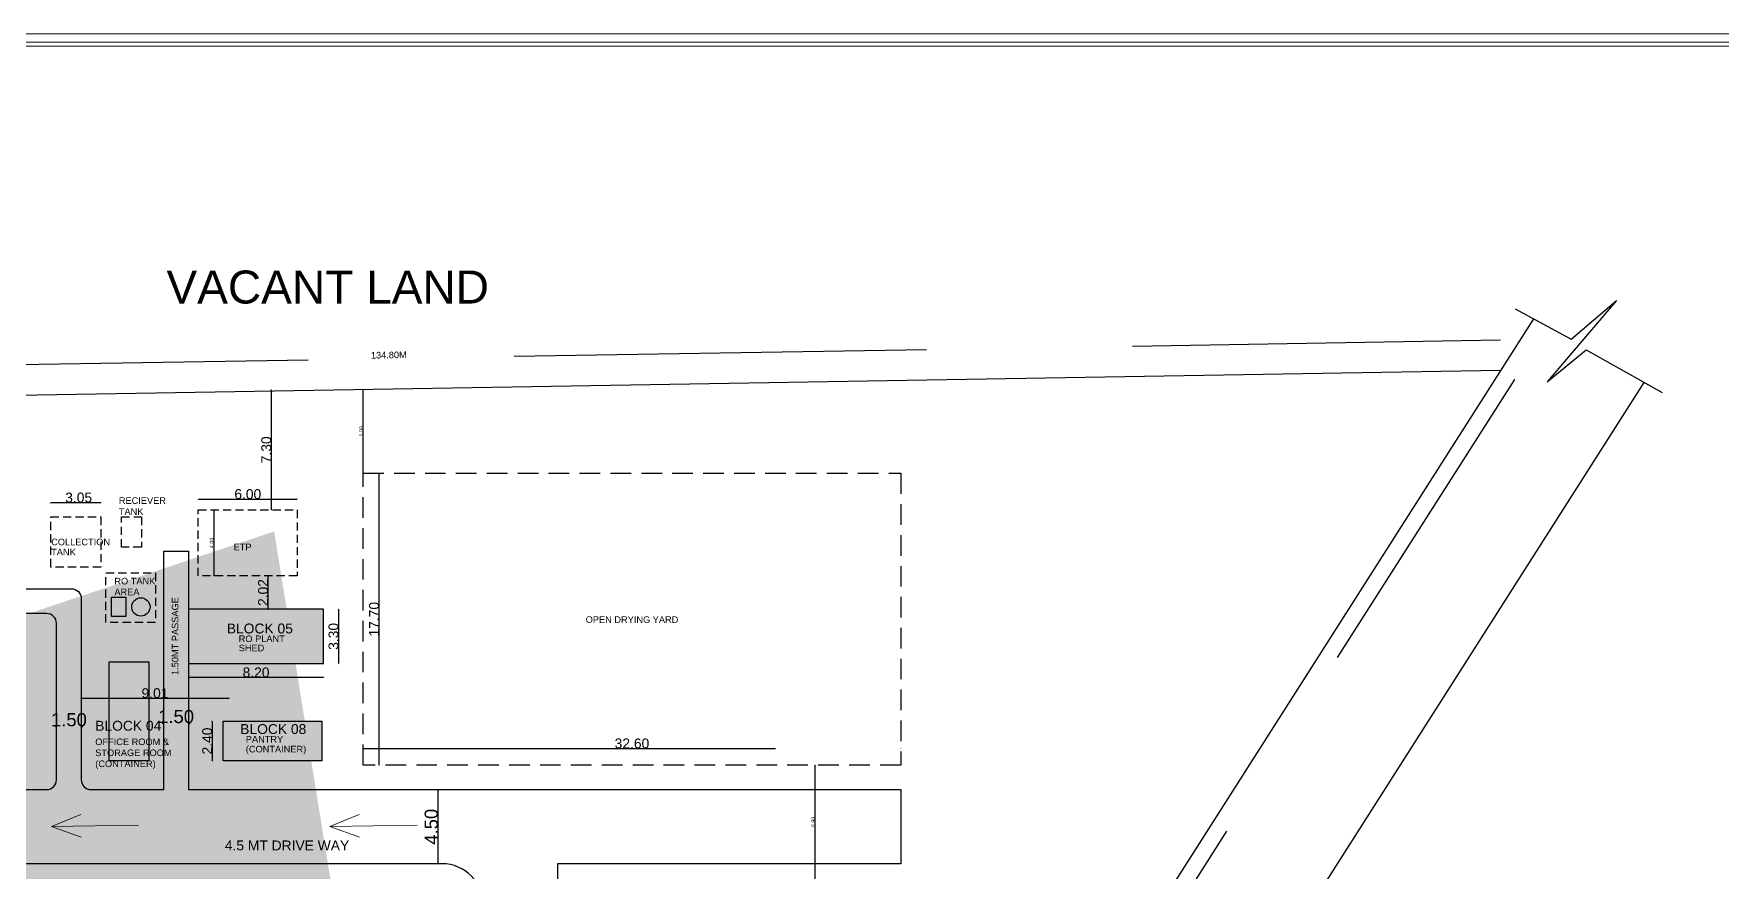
# Model space of a CAD drawing. Header units: metres. Extents: x 0 to 11269, y -5244 to -4054.
# Drawn here: x 10716.9 to 10819.2, y -4778.2 to -4727.4 of the extents above; entities that cross this region are included whole.
import ezdxf

# ---------------------------------------------------------------- set-up
doc = ezdxf.new("R2010")
doc.units = ezdxf.units.M
doc.header["$MEASUREMENT"] = 0
doc.header["$PDMODE"] = 2
doc.linetypes.add('HIDDEN', pattern=[0.375, 0.25, -0.125])
for name, color, linetype in [('3CON', 3, 'Continuous'), ('DIM', 3, 'Continuous'), ('DIST_EXIT', 7, 'Continuous'), ('ROAD', 5, 'Continuous')]:
    doc.layers.add(name, color=color, linetype=linetype)
doc.layers.add('Road-JSCPL', color=160, linetype='Continuous', lineweight=25)
doc.styles.get("Standard").update_dxf_attribs({"font": 'arial.ttf'})
doc.styles.add('STYLE1', font='tahoma.ttf', dxfattribs={"height": 0.23})
doc.dimstyles.new('300', dxfattribs={"dimscale": 0.1, "dimtxt": 500, "dimasz": 2000, "dimexe": 400, "dimexo": 1500, "dimgap": 0, "dimtad": 1, "dimlfac": 0.001, "dimzin": 0, "dimdsep": 46, "dimtxsty": 'Standard', "dimcen": 800, "dimse1": 1, "dimse2": 1, "dimclrd": 1, "dimclre": 5, "dimclrt": 3, "dimadec": 0, "dimazin": 0, "dimtfac": 1, "dimtix": 1, "dimtofl": 0, "dimtmove": 1, "dimatfit": 3, "dimfxl": 0, "dimtolj": 1, "dimtzin": 0, "dimarcsym": 0})
doc.dimstyles.new('FLOOR PLAN', dxfattribs={"dimtxt": 0.4, "dimasz": 0.1, "dimexe": 0.18, "dimexo": 0.0625, "dimgap": 0, "dimtad": 1, "dimzin": 0, "dimdsep": 46, "dimtxsty": 'Standard', "dimblk": 'ARCHTICK', "dimcen": 0.09, "dimse1": 1, "dimse2": 1, "dimclrd": 254, "dimclrt": 3, "dimadec": 0, "dimazin": 0, "dimtfac": 1, "dimtix": 1, "dimtofl": 0, "dimtmove": 1, "dimatfit": 0, "dimfxl": 0, "dimtolj": 1, "dimtzin": 0, "dimlwd": -1, "dimarcsym": 0})

# ---------------------------------------------------------------- blocks, each defined once
blk = doc.blocks.new('_ArchTick')
at = {"color": 0, "lineweight": 0, "const_width": 0.15}
blk.add_lwpolyline([(-0.5, -0.5), (0.5, 0.5)], dxfattribs=at)
blk = doc.blocks.new('*D506')
at = {"layer": 'DEFPOINTS', "color": 0, "linetype": 'ByBlock', "ltscale": 100}
for p in [(10717.91, -4755.83), (10717.91, -4756.69), (10720.96, -4756.69)]:
    blk.add_point(p, dxfattribs=at)
at = {"layer": 'DIM', "color": 254, "linetype": 'HIDDEN', "ltscale": 100}
blk.add_line((10720.96, -4755.83), (10717.91, -4755.83), dxfattribs=at)
at = {"layer": 'DIM', "color": 254, "linetype": 'ByBlock', "ltscale": 100, "xscale": 0.1, "yscale": 0.1, "zscale": 0.1, "rotation": 180}
blk.add_blockref('_ArchTick', (10717.91, -4755.83), dxfattribs=at)
at = {"layer": 'DIM', "color": 254, "linetype": 'ByBlock', "ltscale": 100, "xscale": 0.1, "yscale": 0.1, "zscale": 0.1}
blk.add_blockref('_ArchTick', (10720.96, -4755.83), dxfattribs=at)
at = {"layer": 'DIM', "color": 3, "linetype": 'ByBlock', "ltscale": 100, "insert": (10719.61, -4755.52), "char_height": 0.6, "attachment_point": 5}
blk.add_mtext('\\A1;3.05', dxfattribs=at)
blk = doc.blocks.new('*D509')
at = {"layer": 'DEFPOINTS', "color": 0, "linetype": 'ByBlock', "ltscale": 100}
for p in [(10729.62, -4769.09), (10727.71, -4771.49), (10729.62, -4771.49)]:
    blk.add_point(p, dxfattribs=at)
at = {"layer": 'DIM', "color": 254, "linetype": 'HIDDEN', "ltscale": 100}
blk.add_line((10727.71, -4769.09), (10727.71, -4771.49), dxfattribs=at)
at = {"layer": 'DIM', "color": 254, "linetype": 'ByBlock', "ltscale": 100, "xscale": 0.1, "yscale": 0.1, "zscale": 0.1}
for p, rotation in [((10727.71, -4769.09), 90), ((10727.71, -4771.49), 270)]:
    blk.add_blockref('_ArchTick', p, dxfattribs=dict(at, rotation=rotation))
at = {"layer": 'DIM', "color": 3, "linetype": 'ByBlock', "ltscale": 100, "insert": (10727.41, -4770.29), "char_height": 0.6, "attachment_point": 5, "rotation": 90}
blk.add_mtext('\\A1;2.40', dxfattribs=at)
blk = doc.blocks.new('*D511')
at = {"layer": 'DEFPOINTS', "color": 0, "linetype": 'ByBlock', "ltscale": 100}
for p in [(10805.82, -4745.95), (10805.85, -4747.8), (10671.07, -4750.04)]:
    blk.add_point(p, dxfattribs=at)
at = {"layer": 'DIM', "color": 254, "linetype": 'HIDDEN', "ltscale": 100}
blk.add_line((10671.04, -4748.2), (10805.82, -4745.95), dxfattribs=at)
at = {"layer": 'DIM', "color": 254, "linetype": 'ByBlock', "ltscale": 100, "xscale": 0.1, "yscale": 0.1, "zscale": 0.1}
for p, rotation in [((10805.82, -4745.95), 0.9548281252431173), ((10671.04, -4748.2), 180.954828125243)]:
    blk.add_blockref('_ArchTick', p, dxfattribs=dict(at, rotation=rotation))
at = {"layer": 'DIM', "color": 3, "linetype": 'ByBlock', "ltscale": 100, "insert": (10738.42, -4746.87), "char_height": 0.4, "attachment_point": 5, "rotation": 0.9548}
blk.add_mtext('\\A1;134.80M', dxfattribs=at)
blk = doc.blocks.new('*D512')
at = {"layer": 'DEFPOINTS', "color": 0, "linetype": 'ByBlock', "ltscale": 100}
for p in [(10805.85, -4747.8), (10806.71, -4748.35), (10754.82, -4827.93)]:
    blk.add_point(p, dxfattribs=at)
at = {"layer": 'DIM', "color": 254, "linetype": 'HIDDEN', "ltscale": 100}
blk.add_line((10755.68, -4828.48), (10806.71, -4748.35), dxfattribs=at)
at = {"layer": 'DIM', "color": 254, "linetype": 'ByBlock', "ltscale": 100, "xscale": 0.1, "yscale": 0.1, "zscale": 0.1}
for p, rotation in [((10806.71, -4748.35), 57.50974136564034), ((10755.68, -4828.48), 237.5097413656405)]:
    blk.add_blockref('_ArchTick', p, dxfattribs=dict(at, rotation=rotation))
at = {"layer": 'DIM', "color": 3, "linetype": 'ByBlock', "ltscale": 100, "insert": (10781.03, -4788.3), "char_height": 0.4, "attachment_point": 5, "rotation": 57.5097}
blk.add_mtext('\\A1;95.00M', dxfattribs=at)
blk = doc.blocks.new('*D515')
at = {"layer": 'DEFPOINTS', "color": 0, "linetype": 'ByBlock', "ltscale": 100}
for p in [(10726.27, -4765.59), (10734.47, -4765.59), (10726.27, -4766.44)]:
    blk.add_point(p, dxfattribs=at)
at = {"layer": 'DIM', "color": 254, "linetype": 'HIDDEN', "ltscale": 100}
blk.add_line((10734.47, -4766.44), (10726.27, -4766.44), dxfattribs=at)
at = {"layer": 'DIM', "color": 254, "linetype": 'ByBlock', "ltscale": 100, "xscale": 0.1, "yscale": 0.1, "zscale": 0.1, "rotation": 180}
blk.add_blockref('_ArchTick', (10726.27, -4766.44), dxfattribs=at)
at = {"layer": 'DIM', "color": 254, "linetype": 'ByBlock', "ltscale": 100, "xscale": 0.1, "yscale": 0.1, "zscale": 0.1}
blk.add_blockref('_ArchTick', (10734.47, -4766.44), dxfattribs=at)
at = {"layer": 'DIM', "color": 3, "linetype": 'ByBlock', "ltscale": 100, "insert": (10730.37, -4766.13), "char_height": 0.6, "attachment_point": 5}
blk.add_mtext('\\A1;8.20', dxfattribs=at)
blk = doc.blocks.new('*D516')
at = {"layer": 'DEFPOINTS', "color": 0, "linetype": 'ByBlock', "ltscale": 100}
for p in [(10734.47, -4762.29), (10734.47, -4765.59), (10735.38, -4765.59)]:
    blk.add_point(p, dxfattribs=at)
at = {"layer": 'DIM', "color": 254, "linetype": 'HIDDEN', "ltscale": 100}
blk.add_line((10735.38, -4762.29), (10735.38, -4765.59), dxfattribs=at)
at = {"layer": 'DIM', "color": 254, "linetype": 'ByBlock', "ltscale": 100, "xscale": 0.1, "yscale": 0.1, "zscale": 0.1}
for p, rotation in [((10735.38, -4762.29), 90), ((10735.38, -4765.59), 270)]:
    blk.add_blockref('_ArchTick', p, dxfattribs=dict(at, rotation=rotation))
at = {"layer": 'DIM', "color": 3, "linetype": 'ByBlock', "ltscale": 100, "insert": (10735.07, -4763.94), "char_height": 0.6, "attachment_point": 5, "rotation": 90}
blk.add_mtext('\\A1;3.30', dxfattribs=at)
blk = doc.blocks.new('*D517')
at = {"layer": 'DEFPOINTS', "color": 0, "linetype": 'ByBlock', "ltscale": 100}
for p in [(10719.74, -4767.7), (10728.74, -4768.58), (10719.74, -4774.58)]:
    blk.add_point(p, dxfattribs=at)
at = {"layer": 'DIM', "color": 254, "linetype": 'HIDDEN', "ltscale": 100}
blk.add_line((10728.74, -4767.7), (10719.74, -4767.7), dxfattribs=at)
at = {"layer": 'DIM', "color": 254, "linetype": 'ByBlock', "ltscale": 100, "xscale": 0.1, "yscale": 0.1, "zscale": 0.1, "rotation": 180}
blk.add_blockref('_ArchTick', (10719.74, -4767.7), dxfattribs=at)
at = {"layer": 'DIM', "color": 254, "linetype": 'ByBlock', "ltscale": 100, "xscale": 0.1, "yscale": 0.1, "zscale": 0.1}
blk.add_blockref('_ArchTick', (10728.74, -4767.7), dxfattribs=at)
at = {"layer": 'DIM', "color": 3, "linetype": 'ByBlock', "ltscale": 100, "insert": (10724.24, -4767.39), "char_height": 0.6, "attachment_point": 5}
blk.add_mtext('\\A1;9.01', dxfattribs=at)
blk = doc.blocks.new('*D518')
at = {"layer": 'DEFPOINTS', "color": 0, "linetype": 'ByBlock', "ltscale": 100}
for p in [(10730.76, -4748.98), (10731.3, -4748.98), (10730.9, -4756.27)]:
    blk.add_point(p, dxfattribs=at)
at = {"layer": 'DIM', "color": 254, "linetype": 'HIDDEN', "ltscale": 100}
blk.add_line((10731.3, -4756.27), (10731.3, -4748.98), dxfattribs=at)
at = {"layer": 'DIM', "color": 254, "linetype": 'ByBlock', "ltscale": 100, "xscale": 0.1, "yscale": 0.1, "zscale": 0.1}
for p, rotation in [((10731.3, -4748.98), 90), ((10731.3, -4756.27), 270)]:
    blk.add_blockref('_ArchTick', p, dxfattribs=dict(at, rotation=rotation))
at = {"layer": 'DIM', "color": 3, "linetype": 'ByBlock', "ltscale": 100, "insert": (10730.99, -4752.62), "char_height": 0.6, "attachment_point": 5, "rotation": 90}
blk.add_mtext('\\A1;7.30', dxfattribs=at)
blk = doc.blocks.new('*D519')
at = {"layer": 'DEFPOINTS', "color": 0, "linetype": 'ByBlock', "ltscale": 100}
for p in [(10731.11, -4760.27), (10736.27, -4760.27), (10734.46, -4762.29)]:
    blk.add_point(p, dxfattribs=at)
at = {"layer": 'DIM', "color": 254, "linetype": 'HIDDEN', "ltscale": 100}
blk.add_line((10731.11, -4762.29), (10731.11, -4760.27), dxfattribs=at)
at = {"layer": 'DIM', "color": 254, "linetype": 'ByBlock', "ltscale": 100, "xscale": 0.1, "yscale": 0.1, "zscale": 0.1}
for p, rotation in [((10731.11, -4760.27), 90), ((10731.11, -4762.29), 270)]:
    blk.add_blockref('_ArchTick', p, dxfattribs=dict(at, rotation=rotation))
at = {"layer": 'DIM', "color": 3, "linetype": 'ByBlock', "ltscale": 100, "insert": (10730.8, -4761.28), "char_height": 0.6, "attachment_point": 5, "rotation": 90}
blk.add_mtext('\\A1;2.02', dxfattribs=at)
blk = doc.blocks.new('*D522')
at = {"layer": 'DEFPOINTS', "color": 0, "linetype": 'ByBlock', "ltscale": 100}
for p in [(10732.87, -4755.61), (10726.87, -4756.27), (10732.87, -4756.27)]:
    blk.add_point(p, dxfattribs=at)
at = {"layer": 'DIM', "color": 254, "linetype": 'HIDDEN', "ltscale": 100}
blk.add_line((10726.87, -4755.61), (10732.87, -4755.61), dxfattribs=at)
at = {"layer": 'DIM', "color": 254, "linetype": 'ByBlock', "ltscale": 100, "xscale": 0.1, "yscale": 0.1, "zscale": 0.1, "rotation": 180}
blk.add_blockref('_ArchTick', (10726.87, -4755.61), dxfattribs=at)
at = {"layer": 'DIM', "color": 254, "linetype": 'ByBlock', "ltscale": 100, "xscale": 0.1, "yscale": 0.1, "zscale": 0.1}
blk.add_blockref('_ArchTick', (10732.87, -4755.61), dxfattribs=at)
at = {"layer": 'DIM', "color": 3, "linetype": 'ByBlock', "ltscale": 100, "insert": (10729.87, -4755.31), "char_height": 0.6, "attachment_point": 5}
blk.add_mtext('\\A1;6.00', dxfattribs=at)
blk = doc.blocks.new('*D523')
at = {"layer": 'DEFPOINTS', "color": 0, "linetype": 'ByBlock', "ltscale": 100}
for p in [(10726.87, -4756.27), (10726.87, -4760.27), (10727.8, -4760.27)]:
    blk.add_point(p, dxfattribs=at)
at = {"layer": 'DIM', "color": 254, "linetype": 'HIDDEN', "ltscale": 100}
blk.add_line((10727.8, -4756.27), (10727.8, -4760.27), dxfattribs=at)
at = {"layer": 'DIM', "color": 254, "linetype": 'ByBlock', "ltscale": 100, "xscale": 0.1, "yscale": 0.1, "zscale": 0.1}
for p, rotation in [((10727.8, -4756.27), 90), ((10727.8, -4760.27), 270)]:
    blk.add_blockref('_ArchTick', p, dxfattribs=dict(at, rotation=rotation))
at = {"layer": 'DIM', "color": 3, "linetype": 'ByBlock', "ltscale": 100, "insert": (10727.68, -4758.27), "char_height": 0.23, "attachment_point": 5, "rotation": 90, "style": 'STYLE1'}
blk.add_mtext('\\A1;4.00', dxfattribs=at)
blk = doc.blocks.new('*D531')
at = {"layer": 'DEFPOINTS', "color": 0, "linetype": 'ByBlock', "ltscale": 100}
for p in [(10736.87, -4754.05), (10737.83, -4754.05), (10736.87, -4771.75)]:
    blk.add_point(p, dxfattribs=at)
at = {"layer": 'DIM', "color": 254, "linetype": 'HIDDEN', "ltscale": 100}
blk.add_line((10737.83, -4771.75), (10737.83, -4754.05), dxfattribs=at)
at = {"layer": 'DIM', "color": 254, "linetype": 'ByBlock', "ltscale": 100, "xscale": 0.1, "yscale": 0.1, "zscale": 0.1}
for p, rotation in [((10737.83, -4754.05), 90), ((10737.83, -4771.75), 270)]:
    blk.add_blockref('_ArchTick', p, dxfattribs=dict(at, rotation=rotation))
at = {"layer": 'DIM', "color": 3, "linetype": 'ByBlock', "ltscale": 100, "insert": (10737.53, -4762.9), "char_height": 0.6, "attachment_point": 5, "rotation": 90}
blk.add_mtext('\\A1;17.70', dxfattribs=at)
blk = doc.blocks.new('*D532')
at = {"layer": 'DEFPOINTS', "color": 0, "linetype": 'ByBlock', "ltscale": 100}
for p in [(10769.47, -4770.75), (10736.87, -4771.75), (10769.47, -4771.75)]:
    blk.add_point(p, dxfattribs=at)
at = {"layer": 'DIM', "color": 254, "linetype": 'HIDDEN', "ltscale": 100}
blk.add_line((10736.87, -4770.75), (10769.47, -4770.75), dxfattribs=at)
at = {"layer": 'DIM', "color": 254, "linetype": 'ByBlock', "ltscale": 100, "xscale": 0.1, "yscale": 0.1, "zscale": 0.1, "rotation": 180}
blk.add_blockref('_ArchTick', (10736.87, -4770.75), dxfattribs=at)
at = {"layer": 'DIM', "color": 254, "linetype": 'ByBlock', "ltscale": 100, "xscale": 0.1, "yscale": 0.1, "zscale": 0.1}
blk.add_blockref('_ArchTick', (10769.47, -4770.75), dxfattribs=at)
at = {"layer": 'DIM', "color": 3, "linetype": 'ByBlock', "ltscale": 100, "insert": (10753.17, -4770.44), "char_height": 0.6, "attachment_point": 5}
blk.add_mtext('\\A1;32.60', dxfattribs=at)
blk = doc.blocks.new('*D535')
at = {"layer": 'DEFPOINTS', "color": 0, "linetype": 'ByBlock', "ltscale": 100}
for p in [(10764.29, -4771.75), (10766.47, -4771.75), (10766.47, -4778.65)]:
    blk.add_point(p, dxfattribs=at)
at = {"layer": 'DIM', "color": 254, "linetype": 'HIDDEN', "ltscale": 100}
blk.add_line((10764.29, -4778.65), (10764.29, -4771.75), dxfattribs=at)
at = {"layer": 'DIM', "color": 254, "linetype": 'ByBlock', "ltscale": 100, "xscale": 0.1, "yscale": 0.1, "zscale": 0.1}
for p, rotation in [((10764.29, -4771.75), 90), ((10764.29, -4778.65), 270)]:
    blk.add_blockref('_ArchTick', p, dxfattribs=dict(at, rotation=rotation))
at = {"layer": 'DIM', "color": 3, "linetype": 'ByBlock', "ltscale": 100, "insert": (10764.17, -4775.2), "char_height": 0.23, "attachment_point": 5, "rotation": 90, "style": 'STYLE1'}
blk.add_mtext('\\A1;6.90', dxfattribs=at)
blk = doc.blocks.new('*D536')
at = {"layer": 'DEFPOINTS', "color": 0, "linetype": 'ByBlock', "ltscale": 100}
for p in [(10736.33, -4748.95), (10736.87, -4748.95), (10736.46, -4754.05)]:
    blk.add_point(p, dxfattribs=at)
at = {"layer": 'DIM', "color": 254, "linetype": 'HIDDEN', "ltscale": 100}
blk.add_line((10736.87, -4754.05), (10736.87, -4748.95), dxfattribs=at)
at = {"layer": 'DIM', "color": 254, "linetype": 'ByBlock', "ltscale": 100, "xscale": 0.1, "yscale": 0.1, "zscale": 0.1}
for p, rotation in [((10736.87, -4748.95), 90), ((10736.87, -4754.05), 270)]:
    blk.add_blockref('_ArchTick', p, dxfattribs=dict(at, rotation=rotation))
at = {"layer": 'DIM', "color": 3, "linetype": 'ByBlock', "ltscale": 100, "insert": (10736.75, -4751.5), "char_height": 0.23, "attachment_point": 5, "rotation": 90, "style": 'STYLE1'}
blk.add_mtext('\\A1;5.09', dxfattribs=at)
blk = doc.blocks.new('*D539')
at = {"layer": 'DEFPOINTS', "color": 0, "linetype": 'ByBlock', "ltscale": 100}
for p in [(10741.41, -4773.24), (10741.65, -4773.24), (10741.65, -4777.74)]:
    blk.add_point(p, dxfattribs=at)
at = {"layer": 'ROAD', "color": 254, "linetype": 'HIDDEN', "ltscale": 100}
blk.add_line((10741.41, -4777.74), (10741.41, -4773.24), dxfattribs=at)
at = {"layer": 'ROAD', "color": 254, "linetype": 'ByBlock', "ltscale": 100, "xscale": 0.1, "yscale": 0.1, "zscale": 0.1}
for p, rotation in [((10741.41, -4773.24), 90), ((10741.41, -4777.74), 270)]:
    blk.add_blockref('_ArchTick', p, dxfattribs=dict(at, rotation=rotation))
at = {"layer": 'ROAD', "color": 3, "linetype": 'ByBlock', "ltscale": 100, "insert": (10741, -4775.49), "char_height": 0.8, "attachment_point": 5, "rotation": 90}
blk.add_mtext('\\A1;4.50', dxfattribs=at)
blk = doc.blocks.new('*D547')
at = {"layer": 'DEFPOINTS', "color": 0, "linetype": 'ByBlock', "ltscale": 100}
for p in [(10724.77, -4766), (10726.27, -4766), (10726.27, -4769.22)]:
    blk.add_point(p, dxfattribs=at)
at = {"layer": 'ROAD', "color": 254, "linetype": 'HIDDEN', "ltscale": 100}
for p, q in [((10724.77, -4769.22), (10724.67, -4769.22)), ((10726.27, -4769.22), (10726.37, -4769.22))]:
    blk.add_line(p, q, dxfattribs=at)
at = {"layer": 'ROAD', "color": 254, "linetype": 'ByBlock', "ltscale": 100, "xscale": 0.1, "yscale": 0.1, "zscale": 0.1}
blk.add_blockref('_ArchTick', (10724.77, -4769.22), dxfattribs=at)
at = {"layer": 'ROAD', "color": 254, "linetype": 'ByBlock', "ltscale": 100, "xscale": 0.1, "yscale": 0.1, "zscale": 0.1, "rotation": 180}
blk.add_blockref('_ArchTick', (10726.27, -4769.22), dxfattribs=at)
at = {"layer": 'ROAD', "color": 3, "linetype": 'ByBlock', "ltscale": 100, "insert": (10725.52, -4768.81), "char_height": 0.8, "attachment_point": 5}
blk.add_mtext('\\A1;1.50', dxfattribs=at)
blk = doc.blocks.new('*D548')
at = {"layer": 'DEFPOINTS', "color": 0, "linetype": 'ByBlock', "ltscale": 100}
for p in [(10718.27, -4769.22), (10718.27, -4769.41), (10719.77, -4769.22)]:
    blk.add_point(p, dxfattribs=at)
at = {"layer": 'ROAD', "color": 254, "linetype": 'HIDDEN', "ltscale": 100}
for p, q in [((10718.27, -4769.41), (10718.17, -4769.41)), ((10719.77, -4769.41), (10719.87, -4769.41))]:
    blk.add_line(p, q, dxfattribs=at)
at = {"layer": 'ROAD', "color": 254, "linetype": 'ByBlock', "ltscale": 100, "xscale": 0.1, "yscale": 0.1, "zscale": 0.1}
blk.add_blockref('_ArchTick', (10718.27, -4769.41), dxfattribs=at)
at = {"layer": 'ROAD', "color": 254, "linetype": 'ByBlock', "ltscale": 100, "xscale": 0.1, "yscale": 0.1, "zscale": 0.1, "rotation": 180}
blk.add_blockref('_ArchTick', (10719.77, -4769.41), dxfattribs=at)
at = {"layer": 'ROAD', "color": 3, "linetype": 'ByBlock', "ltscale": 100, "insert": (10719.02, -4769), "char_height": 0.8, "attachment_point": 5}
blk.add_mtext('\\A1;1.50', dxfattribs=at)

msp = doc.modelspace()

# ---------------------------------------------------------------- hatches: boundary and pattern name
at = {"layer": 'DIST_EXIT', "linetype": 'ByBlock'}
h = msp.add_hatch(dxfattribs=at)
h.set_pattern_fill('ANSI36', color=8, scale=5)
h.paths.add_polyline_path([(10749.65327, -4805.2794), (10761.65327, -4805.2794), (10761.65327, -4807.6794), (10749.65327, -4807.6794)])
h.paths.add_polyline_path([(10698.23245, -4819.02641), (10698.23245, -4821.92641), (10695.93245, -4821.92641), (10695.93245, -4819.02641)])
h.paths.add_polyline_path([(10654.67992, -4821.91716), (10660.67992, -4821.91716), (10660.67992, -4817.91716), (10654.67992, -4817.91716)])
h.paths.add_polyline_path([(10660.20522, -4804.83195), (10662.70396, -4804.83195), (10662.70396, -4807.3307), (10660.20522, -4807.3307)])
h.paths.add_polyline_path([(10674.00145, -4797.42941), (10704.02645, -4797.42941), (10704.02645, -4795.12941), (10706.02645, -4795.12941), (10706.02645, -4797.42941), (10710.62645, -4797.42941), (10710.62645, -4808.10641), (10674.00145, -4808.10641)])
h.paths.add_polyline_path([(10687.85922, -4759.11441), (10687.85922, -4762.91441), (10687.85922, -4769.06441), (10677.52922, -4769.06441), (10677.52922, -4762.91441), (10678.85922, -4762.91441), (10678.85922, -4759.11441)])
h.paths.add_polyline_path([(10712.45991, -4762.71811), (10712.45991, -4772.63791), (10697.13991, -4772.63791), (10697.13991, -4762.71811)])
h.paths.add_polyline_path([(10701.65849, -4757.02067), (10701.65849, -4760.02067), (10703.80849, -4760.02067), (10703.80849, -4757.02067)])
h.paths.add_polyline_path([(10721.46681, -4771.49166), (10721.46681, -4765.49166), (10723.86681, -4765.49166), (10723.86681, -4771.49166)])
h.paths.add_polyline_path([(10726.26681, -4765.59166), (10734.46681, -4765.59166), (10734.46681, -4762.29166), (10726.26681, -4762.29166)])
h.paths.add_polyline_path([(10728.36681, -4769.09166), (10734.36681, -4769.09166), (10734.36681, -4771.49166), (10728.36681, -4771.49166)])

# ---------------------------------------------------------------- linework, layer by layer
at = {"linetype": 'ByBlock', "lineweight": 18}
for points in [[(10638.06324, -4885.30517), (10860.71815, -4885.30517), (10860.71815, -4727.37504), (10638.06324, -4727.37504)], [(10638.56721, -4884.8012), (10860.21417, -4884.8012), (10860.21417, -4727.87901), (10638.56721, -4727.87901)], [(10638.8192, -4884.54921), (10859.96218, -4884.54921), (10859.96218, -4728.131), (10638.8192, -4728.131)]]:
    msp.add_lwpolyline(points, close=True, dxfattribs=at)
at = {"layer": 'DIM', "color": 4, "linetype": 'ByBlock', "ltscale": 100}
for p, q in [((10812.87484, -4743.56241), (10808.67684, -4748.49241)), ((10810.14084, -4745.90441), (10812.87484, -4743.56241)), ((10806.73084, -4744.07441), (10810.14084, -4745.90441)), ((10808.67684, -4748.49241), (10811.04884, -4746.55841)), ((10811.04884, -4746.55841), (10815.64684, -4749.15241))]:
    msp.add_line(p, q, dxfattribs=at)
at = {"layer": 'DIM', "color": 6, "linetype": 'ByBlock', "ltscale": 100}
for p, q in [((10807.84012, -4744.66971), (10754.81965, -4827.92641)), ((10671.06821, -4750.04187), (10805.84949, -4747.79554)), ((10814.54547, -4748.53106), (10753.2038, -4844.85434))]:
    msp.add_line(p, q, dxfattribs=at)
at = {"layer": 'DIM', "color": 4, "linetype": 'HIDDEN', "ltscale": 5}
msp.add_lwpolyline([(10736.86681, -4754.04524), (10769.46681, -4754.04524), (10769.46681, -4771.74524), (10736.86681, -4771.74524)], close=True, dxfattribs=at)
at = {"layer": 'DIM', "color": 4, "linetype": 'HIDDEN', "ltscale": 2}
for points in [[(10717.91495, -4759.73991), (10717.91495, -4756.69491), (10720.96095, -4756.69491), (10720.96095, -4759.73991)], [(10723.42145, -4756.69491), (10723.42145, -4758.53491), (10722.20295, -4758.53491), (10722.20295, -4756.69491)], [(10726.86681, -4756.27164), (10732.86681, -4756.27164), (10732.86681, -4760.27164), (10726.86681, -4760.27164)], [(10721.26681, -4760.09166), (10724.26681, -4760.09166), (10724.26681, -4763.09166), (10721.26681, -4763.09166)]]:
    msp.add_lwpolyline(points, close=True, dxfattribs=at)
at = {"layer": 'DIM', "color": 2, "linetype": 'ByBlock', "ltscale": 100}
msp.add_lwpolyline([(10721.59245, -4761.55778), (10722.46792, -4761.55778), (10722.46792, -4762.73844), (10721.59245, -4762.73844)], close=True, dxfattribs=at)
at = {"layer": 'DIM', "color": 4, "linetype": 'ByBlock', "ltscale": 100}
for points in [[(10726.26681, -4765.59166), (10734.46681, -4765.59166), (10734.46681, -4762.29166), (10726.26681, -4762.29166)], [(10721.46681, -4771.49166), (10721.46681, -4765.49166), (10723.86681, -4765.49166), (10723.86681, -4771.49166)], [(10728.36681, -4769.09166), (10734.36681, -4769.09166), (10734.36681, -4771.49166), (10728.36681, -4771.49166)]]:
    msp.add_lwpolyline(points, close=True, dxfattribs=at)
at = {"layer": 'DIM', "color": 7, "linetype": 'ByBlock', "ltscale": 100}
msp.add_lwpolyline([(10691.23991, -4762.55107, 0.414213562), (10690.63991, -4763.15107), (10690.63991, -4772.63791, 0.414213562), (10691.23991, -4773.23791), (10717.66681, -4773.23791, 0.414213562), (10718.26681, -4772.63791), (10718.26681, -4763.15107, 0.414213562), (10717.66681, -4762.55107), (10691.23991, -4762.55107)], format="xyb", dxfattribs=at)
msp.add_circle((10723.38225, -4762.15416), 0.5559, dxfattribs=at)
at = {"layer": 'ROAD', "linetype": 'ByBlock', "ltscale": 100}
msp.add_lwpolyline([(10689.73991, -4761.05107), (10719.16681, -4761.05107, -0.414213562), (10719.76681, -4761.65107), (10719.76681, -4772.63791, 0.414213562), (10720.36681, -4773.23791), (10724.76681, -4773.23791), (10724.76681, -4758.77164), (10726.26681, -4758.77164), (10726.26681, -4773.23791), (10769.46681, -4773.23791), (10769.46681, -4777.73791), (10748.65327, -4777.73791), (10748.65327, -4813.20641, -0.414213562), (10745.65327, -4816.20641), (10736.23664, -4816.20641), (10736.23664, -4826.27088), (10734.73664, -4826.27088), (10734.73664, -4816.20641), (10725.73664, -4816.20641), (10725.73664, -4826.27088), (10724.23664, -4826.27088), (10724.23664, -4816.20641), (10697.13245, -4816.20641, 0.414213562)], format="xyb", dxfattribs=at)
msp.add_lwpolyline([(10716.72645, -4811.70641), (10741.65327, -4811.70641, 0.414213562), (10744.15327, -4809.20641), (10744.15327, -4780.23791, 0.414213562), (10741.65327, -4777.73791), (10716.72645, -4777.73791, 0.414213562), (10714.22645, -4780.23791), (10714.22645, -4809.20641, 0.414213562)], format="xyb", close=True, dxfattribs=at)
at = {"layer": 'Road-JSCPL', "linetype": 'ByBlock', "lineweight": 0}
for points in [[(10719.73336, -4774.75652), (10717.95783, -4775.46946), (10719.75322, -4776.13082)], [(10723.24409, -4775.3931), (10717.95783, -4775.46946)], [(10736.62104, -4774.75652), (10734.8455, -4775.46946), (10736.64089, -4776.13082)], [(10740.13177, -4775.3931), (10734.8455, -4775.46946)]]:
    msp.add_lwpolyline(points, dxfattribs=at)

# ---------------------------------------------------------------- texts
at = {"layer": '3CON'}
for s, height, p in [('VACANT LAND', 2, (10724.93651, -4743.74378)), ('ETP', 0.4, (10729.00969, -4758.71565)), ('BLOCK 05', 0.6, (10728.59634, -4763.76235)), ('OPEN DRYING YARD', 0.4, (10750.36332, -4763.12256)), ('BLOCK 04', 0.6, (10720.61597, -4769.66257)), ('BLOCK 08', 0.6, (10729.41075, -4769.86221))]:
    msp.add_text(s, height=height, dxfattribs=at).set_placement(p)
at = {"layer": '3CON', "linetype": 'ByBlock', "char_height": 0.4, "attachment_point": 1}
for s, insert, width in [('RECIEVER TANK', (10722.04805, -4755.50067), 1.1474091), ('OFFICE ROOM & STORAGE ROOM (CONTAINER)', (10720.61943, -4770.13723), 4.6726944)]:
    msp.add_mtext(s, dxfattribs=dict(at, insert=insert, width=width))
for s, insert, width, line_spacing_factor in [('COLLECTION  TANK', (10717.94278, -4758.01395), 3.7802788, 0.917645), ('RO TANK AREA', (10721.77807, -4760.3877), 2.5237947, 0.986711), ('RO PLANT SHED', (10729.31822, -4763.88394), 2.9645443, 0.83952), ('PANTRY (CONTAINER)', (10729.74858, -4769.97978), 3.862839, 0.901864)]:
    msp.add_mtext(s, dxfattribs=dict(at, insert=insert, width=width, line_spacing_factor=line_spacing_factor))
at = {"layer": '3CON', "linetype": 'ByBlock', "ltscale": 100, "insert": (10725.26035, -4768.43445), "char_height": 0.4, "width": 8.9363789, "attachment_point": 1, "rotation": 90}
msp.add_mtext('{\\W6.9349;  }1.50MT PASSAGE', dxfattribs=at)
at = {"layer": '3CON', "linetype": 'ByBlock', "ltscale": 100, "insert": (10727.77171, -4776.32504), "char_height": 0.6, "width": 8.9363789, "attachment_point": 1}
msp.add_mtext('{\\W3.024211; }4.5 MT DRIVE WAY', dxfattribs=at)

# ---------------------------------------------------------------- dimensions: what is measured, and where the dimension line sits
at = {"layer": 'DIM', "color": 7, "linetype": 'ByBlock', "ltscale": 100}
for p1, distance, picture, middle in [((10671.06821, -4750.04187), 1.84285, '*D511', (10738.42474, -4746.87177)), ((10754.81965, -4827.92641), -1.02385, '*D512', (10781.02591, -4788.30124))]:
    dim = msp.add_aligned_dim(p1=p1, p2=(10805.84949, -4747.79554), distance=distance, text='<>M', dimstyle='FLOOR PLAN', dxfattribs=at)
    dim.commit()
    dim.dimension.update_dxf_attribs({"geometry": picture, "text_midpoint": middle})
for base, p1, p2, angle, override, picture, middle in [((10731.29999, -4748.97554), (10730.89613, -4756.27164), (10730.76433, -4748.97554), 90, {"dimtxt": 0.6}, '*D518', (10730.99344, -4752.62359)), ((10736.86681, -4748.95419), (10736.46295, -4754.04524), (10736.32973, -4748.95419), 90, {"dimtxt": 0.6, "dimtxsty": 'STYLE1'}, '*D536', (10736.7471, -4751.49971)), ((10737.83336, -4754.04524), (10736.86681, -4771.74524), (10736.86681, -4754.04524), 90, {"dimtxt": 0.6}, '*D531', (10737.52701, -4762.89524)), ((10727.80008, -4760.27164), (10726.86681, -4756.27164), (10726.86681, -4760.27164), 90, {"dimtxt": 0.6, "dimtxsty": 'STYLE1'}, '*D523', (10727.68037, -4758.27164)), ((10731.10529, -4760.27164), (10734.45951, -4762.29166), (10736.26913, -4760.27164), 90, {"dimtxt": 0.6}, '*D519', (10730.79894, -4761.28165)), ((10735.37658, -4765.59166), (10734.46681, -4762.29166), (10734.46681, -4765.59166), 90, {"dimtxt": 0.6}, '*D516', (10735.07003, -4763.94166)), ((10719.73511, -4767.69729), (10728.74201, -4768.58131), (10719.73511, -4774.57915), 180, {"dimtxt": 0.6}, '*D517', (10724.23856, -4767.39095)), ((10764.28918, -4771.74524), (10766.46681, -4778.64524), (10766.46681, -4771.74524), 90, {"dimtxt": 0.6, "dimtxsty": 'STYLE1'}, '*D535', (10764.16947, -4775.19524))]:
    dim = msp.add_linear_dim(base=base, p1=p1, p2=p2, angle=angle, dimstyle='FLOOR PLAN', override=override, dxfattribs=at)
    dim.commit()
    dim.dimension.update_dxf_attribs({"geometry": picture, "text_midpoint": middle})
dim = msp.add_linear_dim(base=(10717.91495, -4755.82641), p1=(10720.96095, -4756.69491), p2=(10717.91495, -4756.69491), dimstyle='FLOOR PLAN', override={"dimtxt": 0.6}, dxfattribs=at)
dim.commit()
dim.dimension.update_dxf_attribs({"geometry": '*D506', "text_midpoint": (10719.61084, -4755.82641), "dimtype": 160})
for base, p1, p2, picture, middle in [((10732.86681, -4755.61183), (10726.86681, -4756.27164), (10732.86681, -4756.27164), '*D522', (10729.86681, -4755.30549)), ((10726.26681, -4766.43622), (10734.46681, -4765.59166), (10726.26681, -4765.59166), '*D515', (10730.36681, -4766.12988)), ((10769.46681, -4770.74757), (10736.86681, -4771.74524), (10769.46681, -4771.74524), '*D532', (10753.16681, -4770.44103))]:
    dim = msp.add_linear_dim(base=base, p1=p1, p2=p2, dimstyle='FLOOR PLAN', override={"dimtxt": 0.6}, dxfattribs=at)
    dim.commit()
    dim.dimension.update_dxf_attribs({"geometry": picture, "text_midpoint": middle})
dim = msp.add_linear_dim(base=(10727.71311, -4771.49166), p1=(10729.62111, -4769.09166), p2=(10729.62111, -4771.49166), angle=90, dimstyle='FLOOR PLAN', override={"dimtxt": 0.6}, dxfattribs=at)
dim.commit()
dim.dimension.update_dxf_attribs({"geometry": '*D509', "text_midpoint": (10727.71311, -4770.29166), "dimtype": 160})
at = {"layer": 'ROAD', "color": 7, "linetype": 'ByBlock', "ltscale": 100}
for base, p1, p2, picture, middle in [((10726.26681, -4769.2173), (10724.76681, -4766.00477), (10726.26681, -4766.00477), '*D547', (10725.51681, -4768.80885)), ((10718.26681, -4769.41229), (10719.76681, -4769.2173), (10718.26681, -4769.2173), '*D548', (10719.01681, -4769.00383))]:
    dim = msp.add_linear_dim(base=base, p1=p1, p2=p2, dimstyle='FLOOR PLAN', override={"dimtxt": 0.8}, dxfattribs=at)
    dim.commit()
    dim.dimension.update_dxf_attribs({"geometry": picture, "text_midpoint": middle})
dim = msp.add_linear_dim(base=(10741.4116, -4773.23791), p1=(10741.65327, -4777.73791), p2=(10741.65327, -4773.23791), angle=90, dimstyle='FLOOR PLAN', override={"dimtxt": 0.8}, dxfattribs=at)
dim.commit()
dim.dimension.update_dxf_attribs({"geometry": '*D539', "text_midpoint": (10741.00314, -4775.48791)})

# ---------------------------------------------------------------- leaders
at = {"layer": 'DIM', "color": 4, "linetype": 'ByBlock', "ltscale": 100}
msp.add_leader([(10539.27988, -4821.95893), (10539.76182, -4821.881), (10539.76182, -4821.635)], dimstyle='300', override={"dimgap": 0.04, "dimtad": 0, "dimfxl": 0.1875}, dxfattribs=at)

doc.saveas('drawing.dxf')
